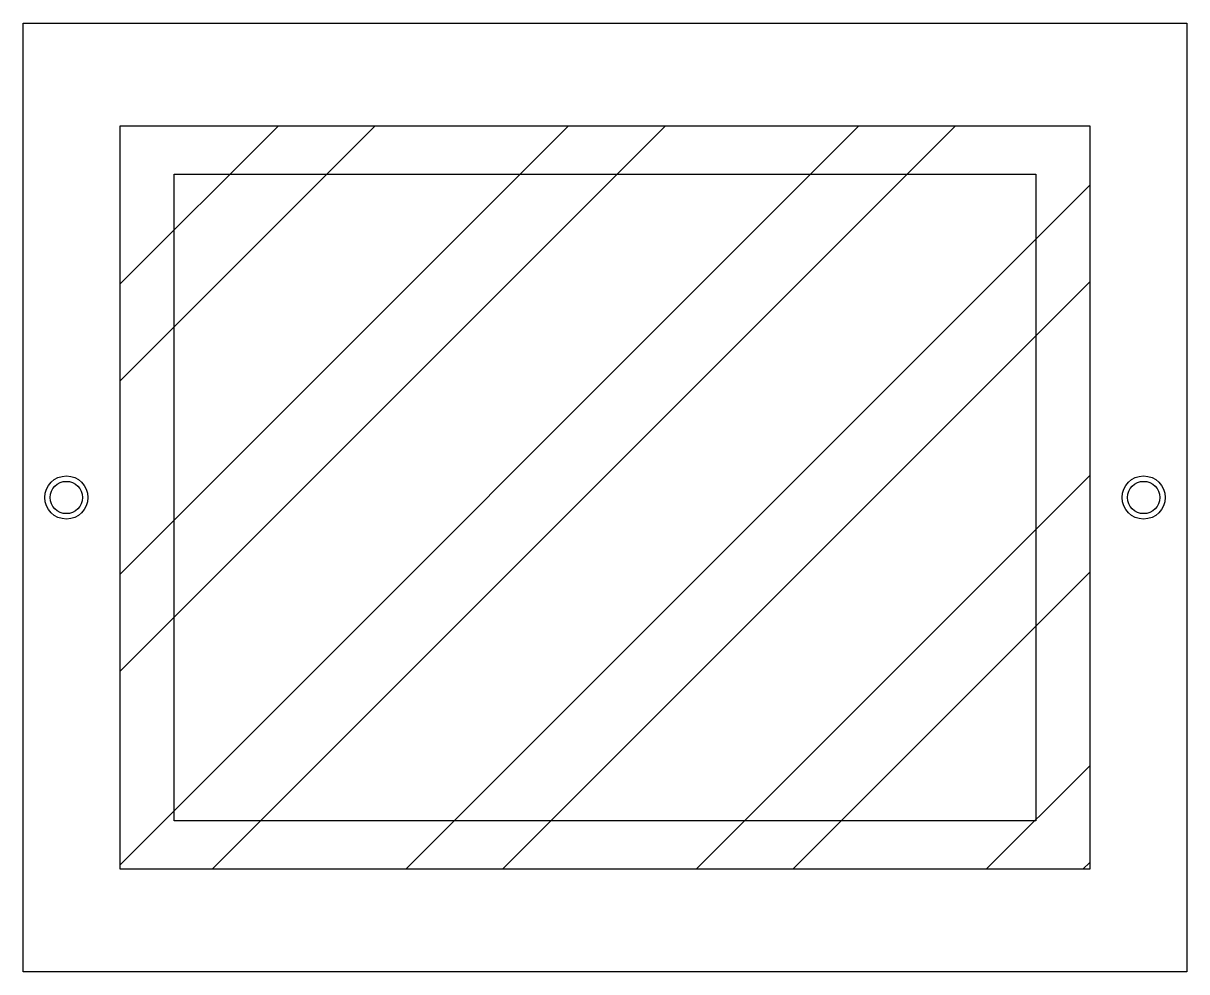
# Model space of a CAD drawing. Header units: millimetres. Extents: x 0 to 108, y 0 to 88.
import ezdxf

# ---------------------------------------------------------------- set-up
doc = ezdxf.new("R2010")
doc.units = ezdxf.units.MM

# ---------------------------------------------------------------- blocks, each defined once
blk = doc.blocks.new('A$C39866699')
h = blk.add_hatch()
h.set_pattern_fill('ANSI32', color=6, scale=2, style=0)
h.set_pattern_definition([(45, (-81823.462, -46826.472), (-13.470384, 13.470384), []), (45, (-81814.482, -46826.472), (-13.470384, 13.470384), [])])
h.paths.add_polyline_path([(99, 9.5), (99, 78.5), (9, 78.5), (9, 9.5)])
at = {"color": 6}
for points in [[(0, 88), (108, 88), (108, 0), (0, 0)], [(9, 78.5), (99, 78.5), (99, 9.5), (9, 9.5)]]:
    blk.add_lwpolyline(points, close=True, dxfattribs=at)
for centre in [(4, 44), (104, 44)]:
    blk.add_circle(centre, 1.5, dxfattribs=at)
blk = doc.blocks.new('A$C00294823')
at = {"color": 2}
blk.add_lwpolyline([(14, 74), (94, 74), (94, 14), (14, 14)], close=True, dxfattribs=at)
for centre in [(4, 44), (104, 44)]:
    blk.add_circle(centre, 2, dxfattribs=at)
at = {"color": 7}
blk.add_blockref('A$C39866699', (0, 0), dxfattribs=at)

msp = doc.modelspace()

# ---------------------------------------------------------------- block references
at = {"color": 7}
msp.add_blockref('A$C00294823', (0, 0), dxfattribs=at)

doc.saveas('drawing.dxf')
